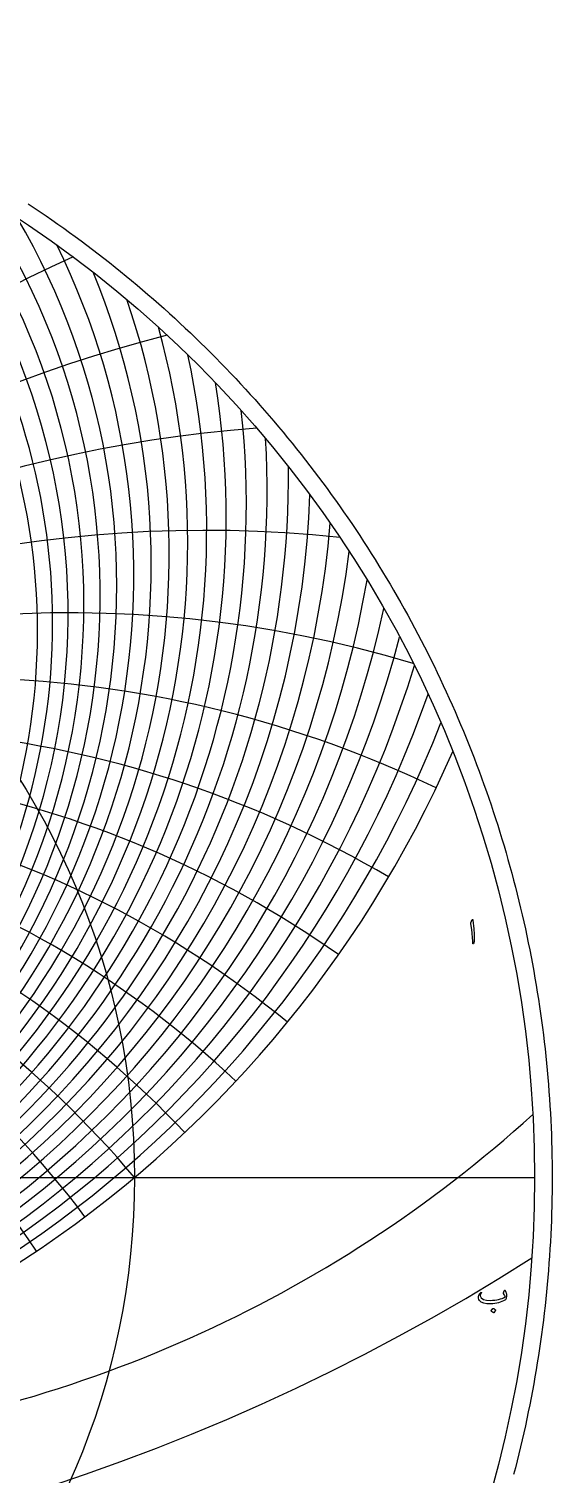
# Model space of a CAD drawing. Header units: millimetres. Extents: x -256 to 256, y -256 to 260.
# Drawn here: x 141.1 to 256.1, y -65.1 to 252.2 of the extents above; entities that cross this region are included whole.
import ezdxf

# ---------------------------------------------------------------- set-up
doc = ezdxf.new("R2010")
doc.units = ezdxf.units.MM
for name, color, linetype in [('CUT_OUTER', 1, 'Continuous'), ('ENGRAVE', 7, 'Continuous'), ('ENGRAVE_FINE', 8, 'Continuous'), ('TEXT', 5, 'Continuous')]:
    doc.layers.add(name, color=color, linetype=linetype)

msp = doc.modelspace()

# ---------------------------------------------------------------- linework, layer by layer
at = {"layer": 'CUT_OUTER'}
msp.add_lwpolyline([(140.94, 213.77), (142.25, 212.9), (143.56, 212.02), (144.86, 211.14), (146.15, 210.24), (147.44, 209.34), (148.72, 208.43), (149.99, 207.52), (151.26, 206.59), (152.53, 205.66), (153.79, 204.72), (155.04, 203.77), (156.29, 202.82), (157.53, 201.86), (158.77, 200.89), (160, 199.91), (161.22, 198.92), (162.44, 197.93), (163.65, 196.93), (164.85, 195.92), (166.05, 194.91), (167.24, 193.88), (168.43, 192.85), (169.61, 191.82), (170.79, 190.77), (171.95, 189.72), (173.11, 188.66), (174.27, 187.6), (175.42, 186.52), (176.56, 185.44), (177.69, 184.36), (178.82, 183.26), (179.94, 182.16), (181.05, 181.05), (182.16, 179.94), (183.26, 178.82), (184.36, 177.69), (185.44, 176.56), (186.52, 175.42), (187.6, 174.27), (188.66, 173.11), (189.72, 171.95), (190.77, 170.79), (191.82, 169.61), (192.85, 168.43), (193.88, 167.24), (194.91, 166.05), (195.92, 164.85), (196.93, 163.65), (197.93, 162.44), (198.92, 161.22), (199.91, 160), (200.89, 158.77), (201.86, 157.53), (202.82, 156.29), (203.77, 155.04), (204.72, 153.79), (205.66, 152.53), (206.59, 151.26), (207.52, 149.99), (208.43, 148.72), (209.34, 147.44), (210.24, 146.15), (211.14, 144.86), (212.02, 143.56), (212.9, 142.25), (213.77, 140.94), (214.63, 139.63), (215.48, 138.31), (216.32, 136.99), (217.16, 135.66), (217.99, 134.32), (218.81, 132.98), (219.62, 131.64), (220.43, 130.29), (221.22, 128.93), (222.01, 127.57), (222.79, 126.21), (223.56, 124.84), (224.32, 123.46), (225.07, 122.08), (225.82, 120.7), (226.55, 119.31), (227.28, 117.92), (228, 116.52), (228.71, 115.12), (229.41, 113.72), (230.11, 112.31), (230.79, 110.89), (231.47, 109.48), (232.13, 108.05), (232.79, 106.63), (233.44, 105.2), (234.08, 103.76), (234.72, 102.32), (235.34, 100.88), (235.95, 99.44), (236.56, 97.99), (237.16, 96.53), (237.74, 95.08), (238.32, 93.62), (238.89, 92.15), (239.45, 90.68), (240.01, 89.21), (240.55, 87.74), (241.08, 86.26), (241.61, 84.78), (242.12, 83.3), (242.63, 81.81), (243.13, 80.32), (243.61, 78.82), (244.09, 77.33), (244.56, 75.83), (245.02, 74.33), (245.48, 72.82), (245.92, 71.31), (246.35, 69.8), (246.77, 68.29), (247.19, 66.78), (247.59, 65.26), (247.99, 63.74), (248.38, 62.22), (248.75, 60.69), (249.12, 59.16), (249.48, 57.63), (249.83, 56.1), (250.17, 54.57), (250.5, 53.03), (250.82, 51.49), (251.13, 49.95), (251.43, 48.41), (251.72, 46.87), (252.01, 45.32), (252.28, 43.77), (252.54, 42.23), (252.8, 40.68), (253.04, 39.12), (253.28, 37.57), (253.5, 36.02), (253.72, 34.46), (253.93, 32.9), (254.12, 31.34), (254.31, 29.78), (254.49, 28.22), (254.66, 26.66), (254.82, 25.1), (254.97, 23.53), (255.11, 21.97), (255.24, 20.4), (255.36, 18.84), (255.47, 17.27), (255.57, 15.7), (255.66, 14.13), (255.74, 12.56), (255.81, 10.99), (255.88, 9.42), (255.93, 7.85), (255.97, 6.28), (256.01, 4.71), (256.03, 3.14), (256.05, 1.57), (256.05, 0), (256.05, -1.57), (256.03, -3.14), (256.01, -4.71), (255.97, -6.28), (255.93, -7.85), (255.88, -9.42), (255.81, -10.99), (255.74, -12.56), (255.66, -14.13), (255.57, -15.7), (255.47, -17.27), (255.36, -18.84), (255.24, -20.4), (255.11, -21.97), (254.97, -23.53), (254.82, -25.1), (254.66, -26.66), (254.49, -28.22), (254.31, -29.78), (254.12, -31.34), (253.93, -32.9), (253.72, -34.46), (253.5, -36.02), (253.28, -37.57), (253.04, -39.12), (252.8, -40.68), (252.54, -42.23), (252.28, -43.77), (252.01, -45.32), (251.72, -46.87), (251.43, -48.41), (251.13, -49.95), (250.82, -51.49), (250.5, -53.03), (250.17, -54.57), (249.83, -56.1), (249.48, -57.63), (249.12, -59.16), (248.75, -60.69), (248.38, -62.22), (247.99, -63.74), (247.59, -65.26)], dxfattribs=at)
at = {"layer": 'ENGRAVE'}
msp.add_lwpolyline([(-252.2, 0), (252.2, 0)], dxfattribs=at)
for radius in [252.2, 164.25]:
    msp.add_circle((0, 0), radius, dxfattribs=at)
for centre, radius, start, end in [((0, 127.76), 156.73, 145.4395, 34.5605), ((0, 139.55), 175.97, 164.452, 15.548), ((0, 154.11), 198.12, 179.4359, 0.5641), ((0, 172.37), 224.16, 192.2192, 347.7808), ((0, 195.75), 255.53, 203.5728, 336.4272), ((0, -137.82), 214.41, 40, 140), ((0, -137.82), 214.41, 40, 140), ((60.35, 225.21), 285.2, 275.8802, 312.1718)]:
    msp.add_arc(centre, radius, start, end, dxfattribs=at)
at = {"layer": 'ENGRAVE_FINE'}
for centre, radius, start, end in [((0, 119.89), 142.97, 122.8702, 57.1298), ((0, 121.74), 146.29, 129.7568, 50.2432), ((0, 123.67), 149.69, 135.6007, 44.3993), ((0, 125.68), 153.16, 140.7645, 39.2355), ((0, 129.93), 160.38, 149.7416, 30.2584), ((0, 132.19), 164.12, 153.747, 26.253), ((306.21, -137.82), 373.82, 114.5677, 166.9068), ((306.21, -137.82), 373.82, 114.5677, 166.9068), ((0, 134.55), 167.96, 157.5093, 22.4907), ((0, 137), 171.91, 161.0677, 18.9323), ((255.53, -137.82), 333.57, 104.6018, 164.9074), ((255.53, -137.82), 333.57, 104.6018, 164.9074), ((0, 142.22), 180.14, 167.6855, 12.3145), ((0, 145), 184.43, 170.7869, 9.2131), ((0, 147.91), 188.86, 173.771, 6.229), ((0, 150.94), 193.42, 176.6505, 3.3495), ((214.41, -137.82), 303.23, 94.3988, 162.8531), ((214.41, -137.82), 303.23, 94.3988, 162.8531), ((0, 157.43), 202.98, 182.1358, 357.8642), ((0, 160.91), 208.01, 184.758, 355.242), ((179.91, -137.82), 279.9, 83.947, 160.7349), ((179.91, -137.82), 279.9, 83.947, 160.7349), ((0, 164.55), 213.2, 187.309, 352.691), ((0, 168.37), 218.58, 189.7944, 350.2056), ((150.13, -137.82), 261.75, 73.2534, 158.5426), ((150.13, -137.82), 261.75, 73.2534, 158.5426), ((0, 176.58), 229.95, 194.5879, 345.4121), ((0, 181.01), 235.97, 196.9043, 343.0957), ((123.79, -137.82), 247.58, 64.4559, 156.2653), ((123.79, -137.82), 247.58, 64.4559, 156.2653), ((0, 185.67), 242.22, 199.1719, 340.8281), ((0, 190.57), 248.74, 201.3938, 338.6062), ((99.98, -137.82), 236.58, 59.4803, 153.8905), ((99.98, -137.82), 236.58, 59.4803, 153.8905), ((78.04, -137.82), 228.17, 54.9311, 151.4045), ((78.04, -137.82), 228.17, 54.9311, 151.4045), ((57.45, -137.82), 221.98, 50.7533, 148.7916), ((57.45, -137.82), 221.98, 50.7533, 148.7916), ((-37.81, -137.82), 217.72, 33.9661, 133.1012), ((-37.81, -137.82), 217.72, 33.9661, 133.1012), ((37.81, -137.82), 217.72, 46.8988, 146.0339), ((37.81, -137.82), 217.72, 46.8988, 146.0339), ((-18.76, -137.82), 215.23, 36.8889, 136.6737), ((-18.76, -137.82), 215.23, 36.8889, 136.6737), ((18.76, -137.82), 215.23, 43.3263, 143.1111), ((18.76, -137.82), 215.23, 43.3263, 143.1111), ((0, 376.97), 468.02, 237.4836, 302.5164)]:
    msp.add_arc(centre, radius, start, end, dxfattribs=at)
at = {"layer": 'TEXT'}
for points in [[(238.43, 56.47), (238.51, 56.61), (238.57, 56.66), (238.61, 56.62), (238.64, 56.48), (238.82, 54.59), (238.93, 53.42), (238.95, 52.49), (238.89, 51.8), (238.75, 51.33), (238.73, 51.3), (238.7, 51.28), (238.68, 51.27), (238.67, 51.29), (238.65, 51.31), (238.64, 51.34), (238.64, 51.38), (238.64, 51.42), (238.64, 51.75), (238.62, 52.11), (238.59, 52.49), (238.54, 52.88), (238.53, 52.99), (238.5, 53.27), (238.45, 53.72), (238.38, 54.35), (238.21, 55.75), (238.21, 55.83), (238.21, 55.9), (238.22, 55.96), (238.24, 56.02)], [(245.7, -24.82), (245.75, -24.88), (245.8, -24.95), (245.84, -25.03), (245.88, -25.12), (245.91, -25.21), (245.94, -25.31), (245.97, -25.41), (245.99, -25.52), (246.02, -25.74), (246.03, -25.96), (246.01, -26.17), (245.98, -26.39), (245.92, -26.58), (245.85, -26.73), (245.77, -26.85), (245.67, -26.93), (245.35, -27.1), (245.01, -27.25), (244.65, -27.38), (244.27, -27.5), (243.88, -27.59), (243.46, -27.66), (243.02, -27.72), (242.57, -27.75), (241.72, -27.74), (241.02, -27.62), (240.47, -27.39), (240.08, -27.05), (239.91, -26.79), (239.84, -26.5), (239.85, -26.2), (239.95, -25.87), (239.99, -25.8), (240.03, -25.73), (240.07, -25.65), (240.12, -25.58), (240.17, -25.5), (240.23, -25.43), (240.3, -25.35), (240.37, -25.27), (240.39, -25.24), (240.42, -25.23), (240.44, -25.22), (240.47, -25.23), (240.49, -25.23), (240.5, -25.25), (240.52, -25.26), (240.53, -25.29), (240.53, -25.31), (240.53, -25.33), (240.52, -25.35), (240.5, -25.37), (240.44, -25.45), (240.38, -25.53), (240.32, -25.62), (240.28, -25.71), (240.25, -25.79), (240.23, -25.87), (240.23, -25.95), (240.24, -26.02), (240.48, -26.46), (240.94, -26.77), (241.6, -26.95), (242.48, -26.99), (242.97, -26.97), (243.43, -26.93), (243.87, -26.87), (244.28, -26.79), (244.68, -26.68), (245.05, -26.55), (245.4, -26.4), (245.73, -26.23), (245.7, -26.07), (245.62, -25.9), (245.51, -25.7), (245.36, -25.49), (245.35, -25.47), (245.35, -25.43), (245.36, -25.38), (245.37, -25.3), (245.38, -25.3), (245.38, -25.29), (245.38, -25.29), (245.38, -25.28), (245.41, -25.18), (245.44, -25.07), (245.49, -24.95), (245.55, -24.82), (245.58, -24.78), (245.61, -24.76), (245.65, -24.78), (245.7, -24.82)], [(243, -28.76), (243, -28.75), (243.02, -28.74), (243.04, -28.74), (243.06, -28.74), (243.21, -28.8), (243.35, -28.88), (243.48, -28.96), (243.61, -29.07), (243.62, -29.08), (243.62, -29.1), (243.62, -29.11), (243.61, -29.13), (243.25, -29.72), (243.24, -29.73), (243.22, -29.73), (243.2, -29.73), (243.17, -29.71), (243.15, -29.69), (243.12, -29.67), (243.07, -29.64), (243.01, -29.6), (242.94, -29.55), (242.85, -29.5), (242.75, -29.44), (242.63, -29.37), (242.62, -29.36), (242.61, -29.35), (242.61, -29.33), (242.62, -29.32)]]:
    msp.add_lwpolyline(points, close=True, dxfattribs=at)

doc.saveas('drawing.dxf')
